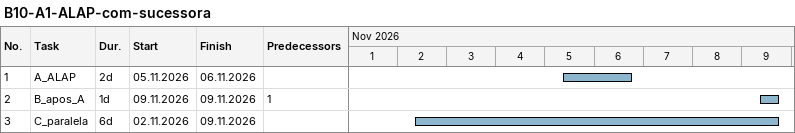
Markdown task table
B10-A1-ALAP-com-sucessora

| ID | Task | Duration | Start | Finish | Predecessors |
|---|---|---|---|---|---|
| 1 | A_ALAP | 2d | 2026-11-05 | 2026-11-06 |  |
| 2 | B_apos_A | 1d | 2026-11-09 | 2026-11-09 | 1 |
| 3 | C_paralela | 6d | 2026-11-02 | 2026-11-09 |  |
